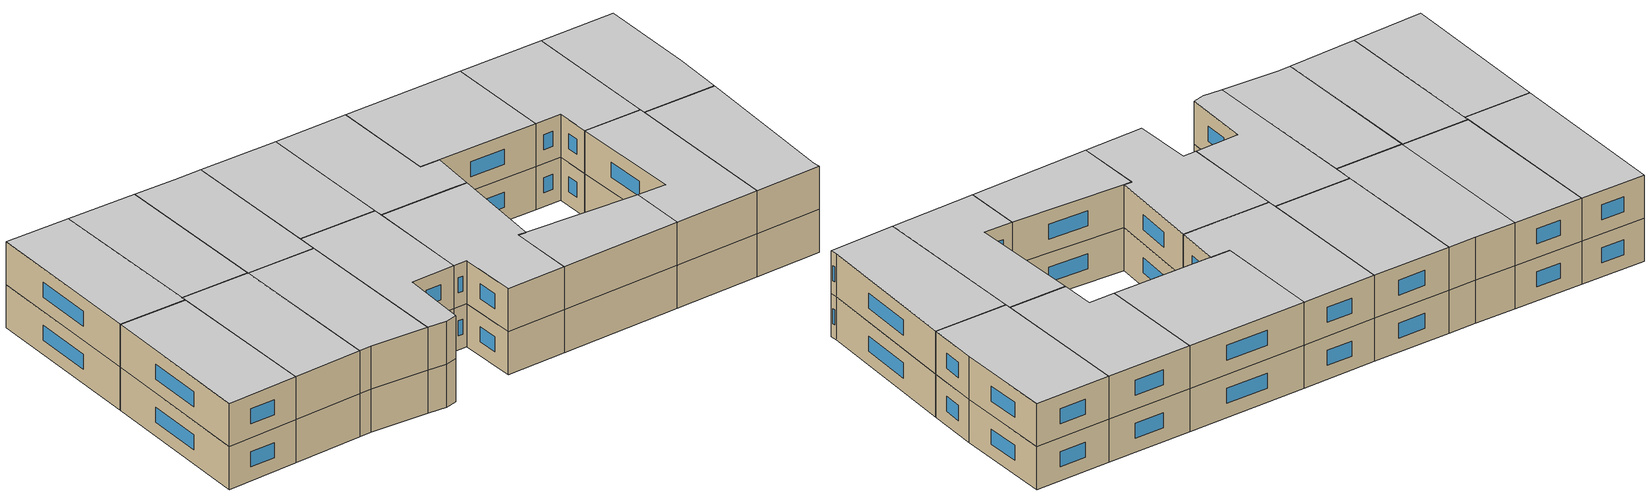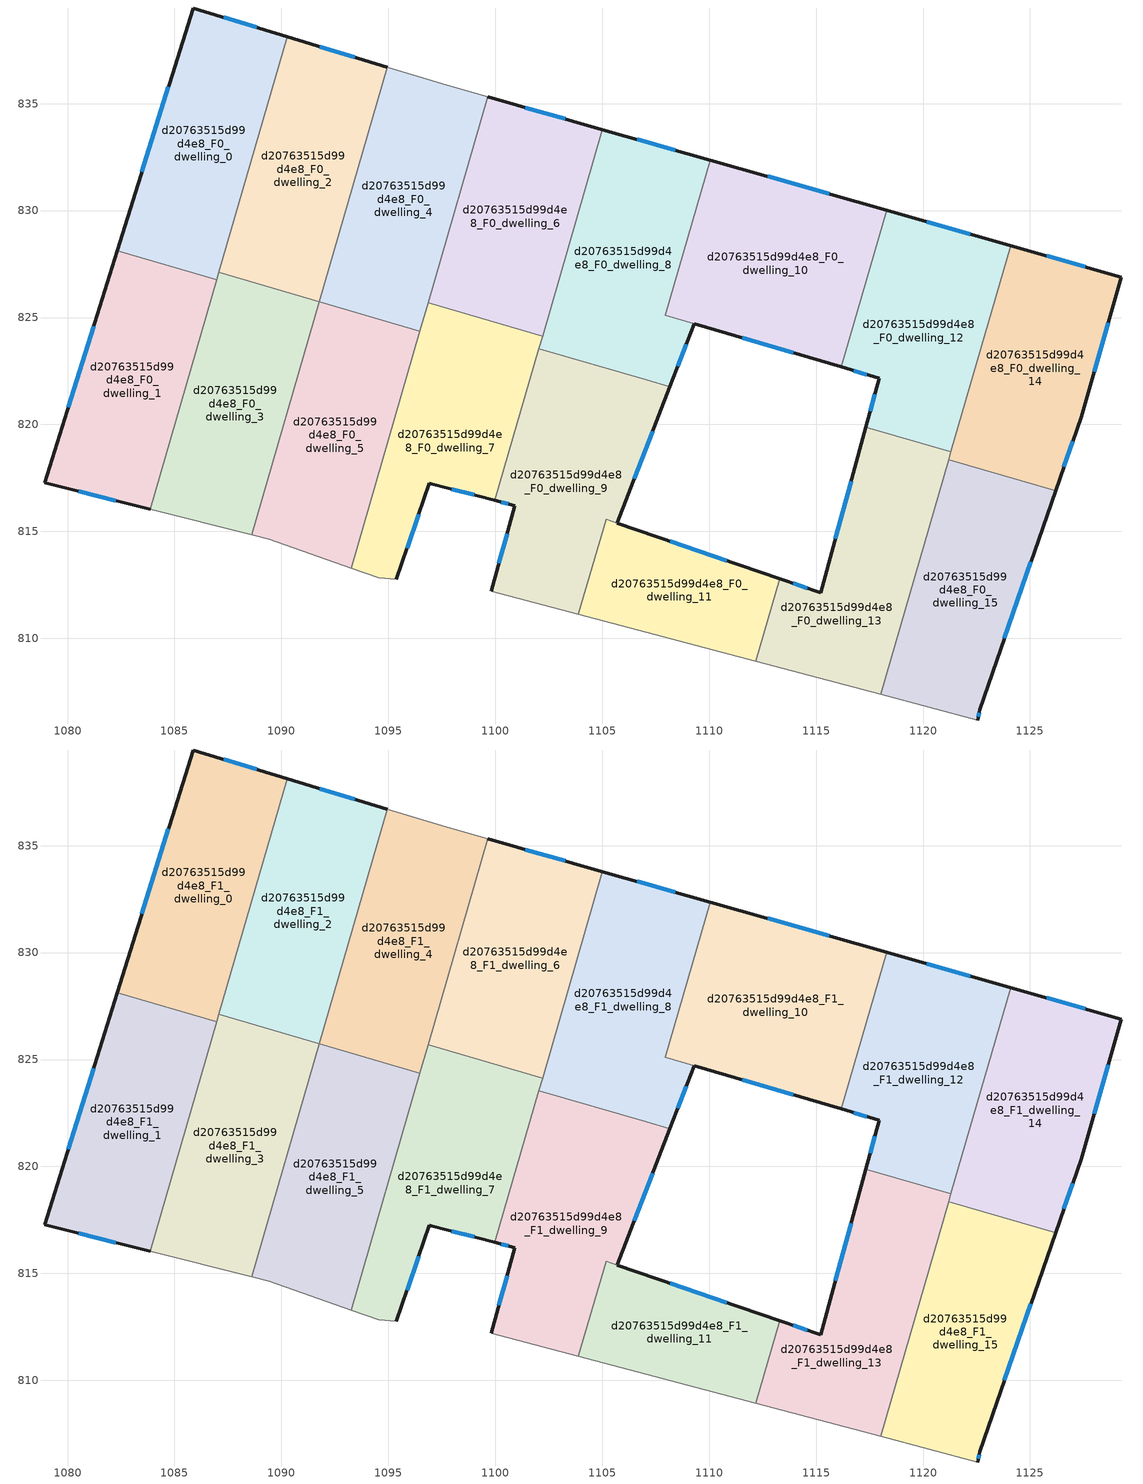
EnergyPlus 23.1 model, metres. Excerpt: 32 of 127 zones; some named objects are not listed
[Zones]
d20763515d99d4e8_F0_dwelling_0
 floor ground (EU_floor_Construction): 1090.27,838.13 1086.98,826.78 1082.32,828.12 1085.87,839.47 z0
 wall outside (EU_wall_Construction): 1090.27,838.13 1085.87,839.47 1082.32,828.12 z0:3
 wall to d20763515d99d4e8_F0_dwelling_1 (EU_wall_Construction): 1082.32,828.12 1086.98,826.78 z0:3
 wall to d20763515d99d4e8_F0_dwelling_2 (EU_wall_Construction): 1087.07,827.11 1090.27,838.13 z0:3
 wall to d20763515d99d4e8_F0_dwelling_3 (EU_wall_Construction): 1086.98,826.78 1087.07,827.11 z0:3
 window (EU_Window_Construction): 1084.72,835.78 1083.48,831.81 / 1088.84,838.57 1087.3,839.04 z0.98:2.02
d20763515d99d4e8_F0_dwelling_1
 floor ground (EU_floor_Construction): 1086.98,826.78 1083.86,816.03 1078.93,817.27 1082.32,828.12 z0
 wall outside (EU_wall_Construction): 1082.32,828.12 1078.93,817.27 1083.86,816.03 z0:3
 wall to d20763515d99d4e8_F0_dwelling_3 (EU_wall_Construction): 1083.86,816.03 1086.98,826.78 z0:3
 window (EU_Window_Construction): 1081.22,824.59 1080.04,820.8 / 1080.54,816.87 1082.26,816.43 z0.98:2.02
d20763515d99d4e8_F0_dwelling_10
 floor ground (EU_floor_Construction): 1118.3,830.01 1116.17,822.69 1107.95,825.11 1110.05,832.36 z0
 wall outside (EU_wall_Construction): 1118.3,830.01 1110.05,832.36 / 1109.31,824.71 1116.17,822.69 z0:3
 wall to d20763515d99d4e8_F0_dwelling_12 (EU_wall_Construction): 1116.17,822.69 1118.3,830.01 z0:3
 wall to d20763515d99d4e8_F0_dwelling_8 (EU_wall_Construction): 1107.95,825.11 1109.3,824.71 / 1110.05,832.36 1107.95,825.12 z0:3
 window (EU_Window_Construction): 1115.61,830.77 1112.73,831.6 / 1111.54,824.05 1113.94,823.34 z0.98:2.02
d20763515d99d4e8_F0_dwelling_11
 floor ground (EU_floor_Construction): 1113.3,812.79 1112.18,808.92 1103.89,811.12 1105.18,815.57 1105.7,815.39 z0
 wall outside (EU_wall_Construction): 1113.3,812.79 1105.7,815.39 z0:3
 wall to d20763515d99d4e8_F0_dwelling_13 (EU_wall_Construction): 1112.18,808.92 1113.3,812.79 z0:3
 wall adiabatic (EU_wall_Construction): 1103.89,811.12 1112.18,808.92 z0:3
 wall to d20763515d99d4e8_F0_dwelling_9 (EU_wall_Construction): 1105.7,815.39 1105.18,815.57 1103.89,811.12 z0:3
 window (EU_Window_Construction): 1110.83,813.63 1108.18,814.54 z0.98:2.02
d20763515d99d4e8_F0_dwelling_12
 floor ground (EU_floor_Construction): 1124.09,828.36 1121.3,818.72 1117.33,819.87 1117.95,822.16 1116.17,822.69 1118.3,830.01 z0
 wall outside (EU_wall_Construction): 1124.09,828.36 1118.3,830.01 / 1116.17,822.69 1117.95,822.16 1117.33,819.87 z0:3
 wall to d20763515d99d4e8_F0_dwelling_13 (EU_wall_Construction): 1117.33,819.87 1121.3,818.72 z0:3
 wall to d20763515d99d4e8_F0_dwelling_14 (EU_wall_Construction): 1121.3,818.72 1124.09,828.36 z0:3
 window (EU_Window_Construction): 1122.21,828.9 1120.18,829.48 / 1117.75,821.42 1117.53,820.62 / 1116.75,822.52 1117.37,822.33 z0.98:2.02
d20763515d99d4e8_F0_dwelling_13
 floor ground (EU_floor_Construction): 1121.3,818.72 1118.01,807.38 1112.18,808.92 1113.3,812.79 1115.22,812.13 1117.33,819.87 z0
 wall outside (EU_wall_Construction): 1117.33,819.87 1115.22,812.13 1113.3,812.79 z0:3
 wall adiabatic (EU_wall_Construction): 1112.18,808.92 1118.01,807.38 z0:3
 wall to d20763515d99d4e8_F0_dwelling_15 (EU_wall_Construction): 1118.01,807.38 1121.19,818.36 z0:3
 wall to d20763515d99d4e8_F0_dwelling_14 (EU_wall_Construction): 1121.19,818.36 1121.3,818.72 z0:3
 window (EU_Window_Construction): 1116.64,817.36 1115.91,814.65 / 1114.6,812.34 1113.93,812.57 z0.98:2.02
d20763515d99d4e8_F0_dwelling_14
 floor ground (EU_floor_Construction): 1129.27,826.89 1127.39,820.33 1126.2,816.9 1121.19,818.36 1124.09,828.36 z0
 wall outside (EU_wall_Construction): 1126.2,816.9 1127.39,820.33 1129.27,826.89 1124.09,828.36 z0:3
 wall to d20763515d99d4e8_F0_dwelling_15 (EU_wall_Construction): 1121.19,818.36 1126.2,816.9 z0:3
 window (EU_Window_Construction): 1128,822.46 1128.66,824.76 / 1126.59,818.02 1127,819.22 / 1127.59,827.37 1125.78,827.88 z0.98:2.02
d20763515d99d4e8_F0_dwelling_15
 floor ground (EU_floor_Construction): 1126.2,816.9 1122.65,806.67 1122.55,806.18 1118.01,807.38 1121.19,818.36 z0
 wall outside (EU_wall_Construction): 1122.55,806.18 1122.65,806.67 1126.2,816.9 z0:3
 wall adiabatic (EU_wall_Construction): 1118.01,807.38 1122.55,806.18 z0:3
 window (EU_Window_Construction): 1123.81,810 1125.05,813.58 / 1122.58,806.34 1122.62,806.51 z0.98:2.02
d20763515d99d4e8_F0_dwelling_2
 floor ground (EU_floor_Construction): 1094.95,836.71 1091.77,825.74 1087.07,827.11 1090.27,838.13 z0
 wall outside (EU_wall_Construction): 1094.95,836.71 1090.27,838.13 z0:3
 wall to d20763515d99d4e8_F0_dwelling_3 (EU_wall_Construction): 1087.07,827.11 1091.77,825.74 z0:3
 wall to d20763515d99d4e8_F0_dwelling_4 (EU_wall_Construction): 1091.77,825.74 1094.95,836.71 z0:3
 window (EU_Window_Construction): 1093.43,837.17 1091.79,837.67 z0.98:2.02
d20763515d99d4e8_F0_dwelling_3
 floor ground (EU_floor_Construction): 1091.77,825.74 1088.6,814.83 1083.86,816.03 1087.07,827.11 z0
 wall adiabatic (EU_wall_Construction): 1083.86,816.03 1088.6,814.83 z0:3
 wall to d20763515d99d4e8_F0_dwelling_5 (EU_wall_Construction): 1088.6,814.83 1091.76,825.73 z0:3
 wall to d20763515d99d4e8_F0_dwelling_4 (EU_wall_Construction): 1091.76,825.73 1091.77,825.74 z0:3
d20763515d99d4e8_F0_dwelling_4
 floor ground (EU_floor_Construction): 1099.65,835.31 1096.48,824.36 1091.76,825.73 1094.95,836.71 1097.76,835.85 z0
 wall to d20763515d99d4e8_F0_dwelling_5 (EU_wall_Construction): 1091.76,825.73 1096.48,824.36 z0:3
 wall adiabatic (EU_wall_Construction): 1099.65,835.31 1097.76,835.85 1094.95,836.71 z0:3
 wall to d20763515d99d4e8_F0_dwelling_6 (EU_wall_Construction): 1096.86,825.68 1099.65,835.31 z0:3
 wall to d20763515d99d4e8_F0_dwelling_7 (EU_wall_Construction): 1096.48,824.36 1096.86,825.68 z0:3
d20763515d99d4e8_F0_dwelling_5
 floor ground (EU_floor_Construction): 1096.48,824.36 1093.27,813.29 1089.43,814.62 1088.6,814.83 1091.76,825.73 z0
 wall adiabatic (EU_wall_Construction): 1088.6,814.83 1089.43,814.62 1093.27,813.29 z0:3
 wall to d20763515d99d4e8_F0_dwelling_7 (EU_wall_Construction): 1093.27,813.29 1096.48,824.36 z0:3
d20763515d99d4e8_F0_dwelling_6
 floor ground (EU_floor_Construction): 1105.01,833.79 1102.21,824.13 1096.86,825.68 1099.65,835.31 z0
 wall outside (EU_wall_Construction): 1105.01,833.79 1099.65,835.31 z0:3
 wall to d20763515d99d4e8_F0_dwelling_7 (EU_wall_Construction): 1096.86,825.68 1102.21,824.13 z0:3
 wall to d20763515d99d4e8_F0_dwelling_8 (EU_wall_Construction): 1102.21,824.13 1105.01,833.79 z0:3
 window (EU_Window_Construction): 1103.27,834.29 1101.39,834.82 z0.98:2.02
d20763515d99d4e8_F0_dwelling_7
 floor ground (EU_floor_Construction): 1102.21,824.13 1099.98,816.45 1096.99,817.23 1096.92,817.25 1095.37,812.76 1094.56,812.83 1093.27,813.29 1096.86,825.68 z0
 wall outside (EU_wall_Construction): 1095.37,812.76 1096.92,817.25 1096.99,817.23 1099.98,816.45 z0:3
 wall adiabatic (EU_wall_Construction): 1093.27,813.29 1094.56,812.83 1095.37,812.76 z0:3
 wall to d20763515d99d4e8_F0_dwelling_9 (EU_wall_Construction): 1099.98,816.45 1102.04,823.54 z0:3
 wall to d20763515d99d4e8_F0_dwelling_8 (EU_wall_Construction): 1102.04,823.54 1102.21,824.13 z0:3
 window (EU_Window_Construction): 1097.96,816.98 1099.01,816.7 / 1095.88,814.22 1096.42,815.79 z0.98:2.02
d20763515d99d4e8_F0_dwelling_8
 floor ground (EU_floor_Construction): 1110.05,832.36 1107.95,825.11 1109.3,824.71 1108.16,821.76 1102.04,823.54 1105.01,833.79 z0
 wall outside (EU_wall_Construction): 1110.05,832.36 1105.01,833.79 / 1108.16,821.76 1109.3,824.71 z0:3
 wall to d20763515d99d4e8_F0_dwelling_9 (EU_wall_Construction): 1102.04,823.54 1107.06,822.08 / 1107.07,822.08 1108.16,821.76 z0:3
 window (EU_Window_Construction): 1108.41,832.82 1106.65,833.32 / 1108.53,822.72 1108.93,823.75 z0.98:2.02
d20763515d99d4e8_F0_dwelling_9
 floor ground (EU_floor_Construction): 1108.16,821.76 1105.7,815.39 1105.18,815.57 1103.89,811.12 1099.8,812.2 1100.92,816.2 1099.98,816.45 1102.04,823.54 z0
 wall outside (EU_wall_Construction): 1105.7,815.39 1108.16,821.76 / 1099.98,816.45 1100.92,816.2 1099.8,812.2 z0:3
 wall adiabatic (EU_wall_Construction): 1099.8,812.2 1103.89,811.12 z0:3
 window (EU_Window_Construction): 1106.5,817.46 1107.36,819.69 / 1100.56,814.9 1100.17,813.5 / 1100.29,816.37 1100.62,816.28 z0.98:2.02
d20763515d99d4e8_F1_dwelling_0
 floor to d20763515d99d4e8_F0_dwelling_0 (EU_floor_Construction): 1090.27,838.13 1086.98,826.78 1082.32,828.12 1085.87,839.47 z3
 wall outside (EU_wall_Construction): 1090.27,838.13 1085.87,839.47 1082.32,828.12 z3:6
 wall to d20763515d99d4e8_F1_dwelling_1 (EU_wall_Construction): 1082.32,828.12 1086.98,826.78 z3:6
 wall to d20763515d99d4e8_F1_dwelling_2 (EU_wall_Construction): 1087.07,827.11 1090.27,838.13 z3:6
 wall to d20763515d99d4e8_F1_dwelling_3 (EU_wall_Construction): 1086.98,826.78 1087.07,827.11 z3:6
 window (EU_Window_Construction): 1084.72,835.78 1083.48,831.81 / 1088.84,838.57 1087.3,839.04 z3.98:5.02
 ceiling to d20763515d99d4e8_F2_dwelling_0 (EU_floor_Construction): 1086.98,826.78 1090.27,838.13 1085.87,839.47 1082.32,828.12 z6
d20763515d99d4e8_F1_dwelling_1
 floor to d20763515d99d4e8_F0_dwelling_1 (EU_floor_Construction): 1086.98,826.78 1083.86,816.03 1078.93,817.27 1082.32,828.12 z3
 wall outside (EU_wall_Construction): 1082.32,828.12 1078.93,817.27 1083.86,816.03 z3:6
 wall to d20763515d99d4e8_F1_dwelling_3 (EU_wall_Construction): 1083.86,816.03 1086.98,826.78 z3:6
 window (EU_Window_Construction): 1081.22,824.59 1080.04,820.8 / 1080.54,816.87 1082.26,816.43 z3.98:5.02
 ceiling to d20763515d99d4e8_F2_dwelling_1 (EU_floor_Construction): 1083.86,816.03 1086.98,826.78 1082.32,828.12 1078.93,817.27 z6
d20763515d99d4e8_F1_dwelling_10
 floor to d20763515d99d4e8_F0_dwelling_10 (EU_floor_Construction): 1118.3,830.01 1116.17,822.69 1107.95,825.12 1110.05,832.36 z3
 wall outside (EU_wall_Construction): 1118.3,830.01 1110.05,832.36 / 1109.31,824.71 1116.17,822.69 z3:6
 wall to d20763515d99d4e8_F1_dwelling_12 (EU_wall_Construction): 1116.17,822.69 1118.3,830.01 z3:6
 wall to d20763515d99d4e8_F1_dwelling_8 (EU_wall_Construction): 1107.95,825.11 1109.3,824.71 / 1110.05,832.36 1107.95,825.12 z3:6
 window (EU_Window_Construction): 1115.61,830.77 1112.73,831.6 / 1111.54,824.05 1113.94,823.34 z3.98:5.02
 ceiling to d20763515d99d4e8_F2_dwelling_10 (EU_floor_Construction): 1116.17,822.69 1118.3,830.01 1110.05,832.36 1107.95,825.12 z6
d20763515d99d4e8_F1_dwelling_11
 floor to d20763515d99d4e8_F0_dwelling_11 (EU_floor_Construction): 1113.3,812.79 1112.18,808.92 1103.89,811.12 1105.18,815.57 1105.7,815.39 z3
 wall outside (EU_wall_Construction): 1113.3,812.79 1105.7,815.39 z3:6
 wall to d20763515d99d4e8_F1_dwelling_13 (EU_wall_Construction): 1112.18,808.92 1113.3,812.79 z3:6
 wall adiabatic (EU_wall_Construction): 1103.89,811.12 1112.18,808.92 z3:6
 wall to d20763515d99d4e8_F1_dwelling_9 (EU_wall_Construction): 1105.7,815.39 1105.18,815.57 1103.89,811.12 z3:6
 window (EU_Window_Construction): 1110.83,813.63 1108.18,814.54 z3.98:5.02
 ceiling to d20763515d99d4e8_F2_dwelling_11 (EU_floor_Construction): 1112.18,808.92 1113.3,812.79 1105.7,815.39 1105.18,815.57 1103.89,811.12 z6
d20763515d99d4e8_F1_dwelling_12
 floor to d20763515d99d4e8_F0_dwelling_12 (EU_floor_Construction): 1124.09,828.36 1121.3,818.72 1117.33,819.87 1117.95,822.16 1116.17,822.69 1118.3,830.01 z3
 wall outside (EU_wall_Construction): 1124.09,828.36 1118.3,830.01 / 1116.17,822.69 1117.95,822.16 1117.33,819.87 z3:6
 wall to d20763515d99d4e8_F1_dwelling_13 (EU_wall_Construction): 1117.33,819.87 1121.3,818.72 z3:6
 wall to d20763515d99d4e8_F1_dwelling_14 (EU_wall_Construction): 1121.3,818.72 1124.09,828.36 z3:6
 window (EU_Window_Construction): 1122.21,828.9 1120.18,829.48 / 1117.75,821.42 1117.53,820.62 / 1116.75,822.52 1117.37,822.33 z3.98:5.02
 ceiling to d20763515d99d4e8_F2_dwelling_12 (EU_floor_Construction): 1121.3,818.72 1124.09,828.36 1118.3,830.01 1116.17,822.69 1117.95,822.16 1117.33,819.87 z6
d20763515d99d4e8_F1_dwelling_13
 floor to d20763515d99d4e8_F0_dwelling_13 (EU_floor_Construction): 1121.3,818.72 1118.01,807.38 1112.18,808.92 1113.3,812.79 1115.22,812.13 1117.33,819.87 z3
 wall outside (EU_wall_Construction): 1117.33,819.87 1115.22,812.13 1113.3,812.79 z3:6
 wall adiabatic (EU_wall_Construction): 1112.18,808.92 1118.01,807.38 z3:6
 wall to d20763515d99d4e8_F1_dwelling_15 (EU_wall_Construction): 1118.01,807.38 1121.19,818.36 z3:6
 wall to d20763515d99d4e8_F1_dwelling_14 (EU_wall_Construction): 1121.19,818.36 1121.3,818.72 z3:6
 window (EU_Window_Construction): 1116.64,817.36 1115.91,814.65 / 1114.6,812.34 1113.93,812.57 z3.98:5.02
 ceiling to d20763515d99d4e8_F2_dwelling_13 (EU_floor_Construction): 1118.01,807.38 1121.3,818.72 1117.33,819.87 1115.22,812.13 1113.3,812.79 1112.18,808.92 z6
d20763515d99d4e8_F1_dwelling_14
 floor to d20763515d99d4e8_F0_dwelling_14 (EU_floor_Construction): 1129.27,826.89 1127.39,820.33 1126.2,816.9 1121.19,818.36 1124.09,828.36 z3
 wall outside (EU_wall_Construction): 1126.2,816.9 1127.39,820.33 1129.27,826.89 1124.09,828.36 z3:6
 wall to d20763515d99d4e8_F1_dwelling_15 (EU_wall_Construction): 1121.19,818.36 1126.2,816.9 z3:6
 window (EU_Window_Construction): 1128,822.46 1128.66,824.76 / 1126.59,818.02 1127,819.22 / 1127.59,827.37 1125.78,827.88 z3.98:5.02
 ceiling to d20763515d99d4e8_F2_dwelling_14 (EU_floor_Construction): 1126.2,816.9 1127.39,820.33 1129.27,826.89 1124.09,828.36 1121.19,818.36 z6
d20763515d99d4e8_F1_dwelling_15
 floor to d20763515d99d4e8_F0_dwelling_15 (EU_floor_Construction): 1126.2,816.9 1122.65,806.67 1122.55,806.18 1118.01,807.38 1121.19,818.36 z3
 wall outside (EU_wall_Construction): 1122.55,806.18 1122.65,806.67 1126.2,816.9 z3:6
 wall adiabatic (EU_wall_Construction): 1118.01,807.38 1122.55,806.18 z3:6
 window (EU_Window_Construction): 1123.81,810 1125.05,813.58 / 1122.58,806.34 1122.62,806.51 z3.98:5.02
 ceiling to d20763515d99d4e8_F2_dwelling_15 (EU_floor_Construction): 1122.65,806.67 1126.2,816.9 1121.19,818.36 1118.01,807.38 1122.55,806.18 z6
d20763515d99d4e8_F1_dwelling_2
 floor to d20763515d99d4e8_F0_dwelling_2 (EU_floor_Construction): 1094.95,836.71 1091.77,825.74 1087.07,827.11 1090.27,838.13 z3
 wall outside (EU_wall_Construction): 1094.95,836.71 1090.27,838.13 z3:6
 wall to d20763515d99d4e8_F1_dwelling_3 (EU_wall_Construction): 1087.07,827.11 1091.77,825.74 z3:6
 wall to d20763515d99d4e8_F1_dwelling_4 (EU_wall_Construction): 1091.77,825.74 1094.95,836.71 z3:6
 window (EU_Window_Construction): 1093.43,837.17 1091.79,837.67 z3.98:5.02
 ceiling to d20763515d99d4e8_F2_dwelling_2 (EU_floor_Construction): 1091.77,825.74 1094.95,836.71 1090.27,838.13 1087.07,827.11 z6
d20763515d99d4e8_F1_dwelling_3
 floor to d20763515d99d4e8_F0_dwelling_3 (EU_floor_Construction): 1091.77,825.74 1088.6,814.83 1083.86,816.03 1087.07,827.11 z3
 wall adiabatic (EU_wall_Construction): 1083.86,816.03 1088.6,814.83 z3:6
 wall to d20763515d99d4e8_F1_dwelling_5 (EU_wall_Construction): 1088.6,814.83 1091.76,825.73 z3:6
 wall to d20763515d99d4e8_F1_dwelling_4 (EU_wall_Construction): 1091.76,825.73 1091.77,825.74 z3:6
 ceiling to d20763515d99d4e8_F2_dwelling_3 (EU_floor_Construction): 1088.6,814.83 1091.77,825.74 1087.07,827.11 1083.86,816.03 z6
d20763515d99d4e8_F1_dwelling_4
 floor to d20763515d99d4e8_F0_dwelling_4 (EU_floor_Construction): 1099.65,835.31 1096.48,824.36 1091.76,825.73 1094.95,836.71 1097.76,835.85 z3
 wall to d20763515d99d4e8_F1_dwelling_5 (EU_wall_Construction): 1091.76,825.73 1096.48,824.36 z3:6
 wall adiabatic (EU_wall_Construction): 1099.65,835.31 1097.76,835.85 1094.95,836.71 z3:6
 wall to d20763515d99d4e8_F1_dwelling_6 (EU_wall_Construction): 1096.86,825.68 1099.65,835.31 z3:6
 wall to d20763515d99d4e8_F1_dwelling_7 (EU_wall_Construction): 1096.48,824.36 1096.86,825.68 z3:6
 ceiling to d20763515d99d4e8_F2_dwelling_4 (EU_floor_Construction): 1096.48,824.36 1099.65,835.31 1097.76,835.85 1094.95,836.71 1091.76,825.73 z6
d20763515d99d4e8_F1_dwelling_5
 floor to d20763515d99d4e8_F0_dwelling_5 (EU_floor_Construction): 1096.48,824.36 1093.27,813.29 1089.43,814.62 1088.6,814.83 1091.76,825.73 z3
 wall adiabatic (EU_wall_Construction): 1088.6,814.83 1089.43,814.62 1093.27,813.29 z3:6
 wall to d20763515d99d4e8_F1_dwelling_7 (EU_wall_Construction): 1093.27,813.29 1096.48,824.36 z3:6
 ceiling to d20763515d99d4e8_F2_dwelling_5 (EU_floor_Construction): 1093.27,813.29 1096.48,824.36 1091.76,825.73 1088.6,814.83 1089.43,814.62 z6
d20763515d99d4e8_F1_dwelling_6
 floor to d20763515d99d4e8_F0_dwelling_6 (EU_floor_Construction): 1105.01,833.79 1102.21,824.13 1096.86,825.68 1099.65,835.31 z3
 wall outside (EU_wall_Construction): 1105.01,833.79 1099.65,835.31 z3:6
 wall to d20763515d99d4e8_F1_dwelling_7 (EU_wall_Construction): 1096.86,825.68 1102.21,824.13 z3:6
 wall to d20763515d99d4e8_F1_dwelling_8 (EU_wall_Construction): 1102.21,824.13 1105.01,833.79 z3:6
 window (EU_Window_Construction): 1103.27,834.29 1101.39,834.82 z3.98:5.02
 ceiling to d20763515d99d4e8_F2_dwelling_6 (EU_floor_Construction): 1102.21,824.13 1105.01,833.79 1099.65,835.31 1096.86,825.68 z6
d20763515d99d4e8_F1_dwelling_7
 floor to d20763515d99d4e8_F0_dwelling_7 (EU_floor_Construction): 1102.21,824.13 1099.98,816.45 1096.99,817.23 1096.92,817.25 1095.37,812.76 1094.56,812.83 1093.27,813.29 1096.86,825.68 z3
 wall outside (EU_wall_Construction): 1095.37,812.76 1096.92,817.25 1096.99,817.23 1099.98,816.45 z3:6
 wall adiabatic (EU_wall_Construction): 1093.27,813.29 1094.56,812.83 1095.37,812.76 z3:6
 wall to d20763515d99d4e8_F1_dwelling_9 (EU_wall_Construction): 1099.98,816.45 1102.04,823.54 z3:6
 wall to d20763515d99d4e8_F1_dwelling_8 (EU_wall_Construction): 1102.04,823.54 1102.21,824.13 z3:6
 window (EU_Window_Construction): 1097.96,816.98 1099.01,816.7 / 1095.88,814.22 1096.42,815.79 z3.98:5.02
 ceiling to d20763515d99d4e8_F2_dwelling_7 (EU_floor_Construction): 1099.98,816.45 1102.21,824.13 1096.86,825.68 1093.27,813.29 1094.56,812.83 1095.37,812.76 1096.92,817.25 1096.99,817.23 z6
d20763515d99d4e8_F1_dwelling_8
 floor to d20763515d99d4e8_F0_dwelling_8 (EU_floor_Construction): 1110.05,832.36 1107.95,825.11 1109.3,824.71 1108.16,821.76 1102.04,823.54 1105.01,833.79 z3
 wall outside (EU_wall_Construction): 1110.05,832.36 1105.01,833.79 / 1108.16,821.76 1109.3,824.71 z3:6
 wall to d20763515d99d4e8_F1_dwelling_9 (EU_wall_Construction): 1102.04,823.54 1107.06,822.08 / 1107.07,822.08 1108.16,821.76 z3:6
 window (EU_Window_Construction): 1108.41,832.82 1106.65,833.32 / 1108.53,822.72 1108.93,823.75 z3.98:5.02
 ceiling to d20763515d99d4e8_F2_dwelling_8 (EU_floor_Construction): 1108.16,821.76 1109.3,824.71 1107.95,825.11 1110.05,832.36 1105.01,833.79 1102.04,823.54 z6
d20763515d99d4e8_F1_dwelling_9
 floor to d20763515d99d4e8_F0_dwelling_9 (EU_floor_Construction): 1108.16,821.76 1105.7,815.39 1105.18,815.57 1103.89,811.12 1099.8,812.2 1100.92,816.2 1099.98,816.45 1102.04,823.54 z3
 wall outside (EU_wall_Construction): 1105.7,815.39 1108.16,821.76 / 1099.98,816.45 1100.92,816.2 1099.8,812.2 z3:6
 wall adiabatic (EU_wall_Construction): 1099.8,812.2 1103.89,811.12 z3:6
 window (EU_Window_Construction): 1106.5,817.46 1107.36,819.69 / 1100.56,814.9 1100.17,813.5 / 1100.29,816.37 1100.62,816.28 z3.98:5.02
 ceiling to d20763515d99d4e8_F2_dwelling_9 (EU_floor_Construction): 1103.89,811.12 1105.18,815.57 1105.7,815.39 1108.16,821.76 1102.04,823.54 1099.98,816.45 1100.92,816.2 1099.8,812.2 z6
[Building]
EU S2 Campaign: North Axis=0; Terrain=City; Solar Distribution=FullExterior
[Site:Location]
Bologna: Latitude=44.5; Longitude=11.25; Time Zone=1; Elevation=37
[SizingPeriod:WeatherFileDays]
AnnualSizingPeriod: Begin Month=1; Begin Day of Month=1; End Month=12; End Day of Month=31; Day of Week for Start Day=Monday; Use Weather File Daylight Saving Period=No; Use Weather File Rain and Snow Indicators=No
[MATERIAL]
EU_InternalMass_Material: Roughness=MediumRough; Thickness=0.1; Conductivity=1; Density=1800; Specific Heat=900; Thermal Absorptance=0.9; Solar Absorptance=0.7; Visible Absorptance=0.7
[MATERIAL:NOMASS] Roughness=MediumRough; Thermal Absorptance=0.9; Solar Absorptance=0.7; Visible Absorptance=0.7
Name | Thermal Resistance
EU_wall_NoMass | 0.905828
EU_floor_NoMass | 0.67114
[WINDOWMATERIAL:SIMPLEGLAZINGSYSTEM]
EU_Window_SimpleGlazing: UFactor=4.52486; Solar Heat Gain Coefficient=0.85; Visible Transmittance=0.85
[CONSTRUCTION]
EU_wall_Construction: EU_wall_NoMass
EU_floor_Construction: EU_floor_NoMass
EU_Window_Construction: EU_Window_SimpleGlazing
EU_InternalMass_Construction: EU_InternalMass_Material
[ZONE] Type=1; Multiplier=1; Ceiling Height=autocalculate; Floor Area=autocalculate; Part of Total Floor Area=Yes
Name | Volume
d20763515d99d4e8_F0_dwelling_0; d20763515d99d4e8_F1_dwelling_0 | 167.874
d20763515d99d4e8_F0_dwelling_1; d20763515d99d4e8_F1_dwelling_1 | 167.878
d20763515d99d4e8_F0_dwelling_10 | 195.15
d20763515d99d4e8_F1_dwelling_10 | 195.09
d20763515d99d4e8_F0_dwelling_11; d20763515d99d4e8_F1_dwelling_11 | 111.304
d20763515d99d4e8_F0_dwelling_12; d20763515d99d4e8_F1_dwelling_12 | 167.898
d20763515d99d4e8_F0_dwelling_13; d20763515d99d4e8_F1_dwelling_13 | 167.928
d20763515d99d4e8_F0_dwelling_14; d20763515d99d4e8_F1_dwelling_14 | 167.902
d20763515d99d4e8_F0_dwelling_15; d20763515d99d4e8_F1_dwelling_15 | 167.906
d20763515d99d4e8_F0_dwelling_2; d20763515d99d4e8_F1_dwelling_2 | 167.908
d20763515d99d4e8_F0_dwelling_3; d20763515d99d4e8_F1_dwelling_3 | 167.884
d20763515d99d4e8_F0_dwelling_4; d20763515d99d4e8_F1_dwelling_4 | 167.917
d20763515d99d4e8_F0_dwelling_5; d20763515d99d4e8_F1_dwelling_5 | 167.911
d20763515d99d4e8_F0_dwelling_6; d20763515d99d4e8_F1_dwelling_6; d20763515d99d4e8_F0_dwelling_7; d20763515d99d4e8_F1_dwelling_7 | 167.9
d20763515d99d4e8_F0_dwelling_8; d20763515d99d4e8_F1_dwelling_8 | 179.995
d20763515d99d4e8_F0_dwelling_9; d20763515d99d4e8_F1_dwelling_9 | 185.107
[INTERNALMASS] Construction=EU_InternalMass_Construction
Name | Zone or ZoneList | Surface Area
d20763515d99d4e8_F0_dwelling_0_EU_InternalMass | d20763515d99d4e8_F0_dwelling_0 | 55.959
d20763515d99d4e8_F0_dwelling_1_EU_InternalMass | d20763515d99d4e8_F0_dwelling_1 | 55.9586
d20763515d99d4e8_F0_dwelling_2_EU_InternalMass | d20763515d99d4e8_F0_dwelling_2 | 55.9694
d20763515d99d4e8_F0_dwelling_3_EU_InternalMass | d20763515d99d4e8_F0_dwelling_3 | 55.9619
d20763515d99d4e8_F0_dwelling_4_EU_InternalMass | d20763515d99d4e8_F0_dwelling_4 | 55.9723
d20763515d99d4e8_F0_dwelling_5_EU_InternalMass | d20763515d99d4e8_F0_dwelling_5 | 55.9712
d20763515d99d4e8_F0_dwelling_6_EU_InternalMass | d20763515d99d4e8_F0_dwelling_6 | 55.9659
d20763515d99d4e8_F0_dwelling_7_EU_InternalMass | d20763515d99d4e8_F0_dwelling_7 | 55.9661
d20763515d99d4e8_F0_dwelling_8_EU_InternalMass | d20763515d99d4e8_F0_dwelling_8 | 59.9977
d20763515d99d4e8_F0_dwelling_9_EU_InternalMass | d20763515d99d4e8_F0_dwelling_9 | 61.7036
d20763515d99d4e8_F0_dwelling_10_EU_InternalMass | d20763515d99d4e8_F0_dwelling_10 | 65.0573
d20763515d99d4e8_F0_dwelling_11_EU_InternalMass | d20763515d99d4e8_F0_dwelling_11 | 37.1081
d20763515d99d4e8_F0_dwelling_12_EU_InternalMass | d20763515d99d4e8_F0_dwelling_12 | 55.9654
d20763515d99d4e8_F0_dwelling_13_EU_InternalMass | d20763515d99d4e8_F0_dwelling_13 | 55.9766
d20763515d99d4e8_F0_dwelling_14_EU_InternalMass | d20763515d99d4e8_F0_dwelling_14 | 55.9682
d20763515d99d4e8_F0_dwelling_15_EU_InternalMass | d20763515d99d4e8_F0_dwelling_15 | 55.968
d20763515d99d4e8_F1_dwelling_0_EU_InternalMass | d20763515d99d4e8_F1_dwelling_0 | 55.959
d20763515d99d4e8_F1_dwelling_1_EU_InternalMass | d20763515d99d4e8_F1_dwelling_1 | 55.9586
d20763515d99d4e8_F1_dwelling_2_EU_InternalMass | d20763515d99d4e8_F1_dwelling_2 | 55.9694
d20763515d99d4e8_F1_dwelling_3_EU_InternalMass | d20763515d99d4e8_F1_dwelling_3 | 55.9619
d20763515d99d4e8_F1_dwelling_4_EU_InternalMass | d20763515d99d4e8_F1_dwelling_4 | 55.9723
d20763515d99d4e8_F1_dwelling_5_EU_InternalMass | d20763515d99d4e8_F1_dwelling_5 | 55.9712
d20763515d99d4e8_F1_dwelling_6_EU_InternalMass | d20763515d99d4e8_F1_dwelling_6 | 55.9659
d20763515d99d4e8_F1_dwelling_7_EU_InternalMass | d20763515d99d4e8_F1_dwelling_7 | 55.9661
d20763515d99d4e8_F1_dwelling_8_EU_InternalMass | d20763515d99d4e8_F1_dwelling_8 | 59.9977
d20763515d99d4e8_F1_dwelling_9_EU_InternalMass | d20763515d99d4e8_F1_dwelling_9 | 61.7036
d20763515d99d4e8_F1_dwelling_10_EU_InternalMass | d20763515d99d4e8_F1_dwelling_10 | 65.0573
d20763515d99d4e8_F1_dwelling_11_EU_InternalMass | d20763515d99d4e8_F1_dwelling_11 | 37.1081
d20763515d99d4e8_F1_dwelling_12_EU_InternalMass | d20763515d99d4e8_F1_dwelling_12 | 55.9654
d20763515d99d4e8_F1_dwelling_13_EU_InternalMass | d20763515d99d4e8_F1_dwelling_13 | 55.9766
d20763515d99d4e8_F1_dwelling_14_EU_InternalMass | d20763515d99d4e8_F1_dwelling_14 | 55.9682
d20763515d99d4e8_F1_dwelling_15_EU_InternalMass | d20763515d99d4e8_F1_dwelling_15 | 55.968
[OTHEREQUIPMENT] Fuel Type=Electricity; Design Level Calculation Method=Watts/Area; Power per Zone Floor Area=1; Fraction Latent=0; Fraction Radiant=0; Fraction Lost=0; Carbon Dioxide Generation Rate=0; EndUse Subcategory=EU_Step8_InternalGains
Name | Zone or ZoneList or Space or SpaceList | Schedule
EU_Step8_InternalGain_d20763515d99d4e8_F0_dwelling_0_f000 | d20763515d99d4e8_F0_dwelling_0 | EU_Step8_GainSchedule_d20763515d99d4e8_F0_dwelling_0_f000
EU_Step8_InternalGain_d20763515d99d4e8_F0_dwelling_1_f000 | d20763515d99d4e8_F0_dwelling_1 | EU_Step8_GainSchedule_d20763515d99d4e8_F0_dwelling_1_f000
EU_Step8_InternalGain_d20763515d99d4e8_F0_dwelling_2_f000 | d20763515d99d4e8_F0_dwelling_2 | EU_Step8_GainSchedule_d20763515d99d4e8_F0_dwelling_2_f000
EU_Step8_InternalGain_d20763515d99d4e8_F0_dwelling_3_f000 | d20763515d99d4e8_F0_dwelling_3 | EU_Step8_GainSchedule_d20763515d99d4e8_F0_dwelling_3_f000
EU_Step8_InternalGain_d20763515d99d4e8_F0_dwelling_4_f000 | d20763515d99d4e8_F0_dwelling_4 | EU_Step8_GainSchedule_d20763515d99d4e8_F0_dwelling_4_f000
EU_Step8_InternalGain_d20763515d99d4e8_F0_dwelling_5_f000 | d20763515d99d4e8_F0_dwelling_5 | EU_Step8_GainSchedule_d20763515d99d4e8_F0_dwelling_5_f000
EU_Step8_InternalGain_d20763515d99d4e8_F0_dwelling_6_f000 | d20763515d99d4e8_F0_dwelling_6 | EU_Step8_GainSchedule_d20763515d99d4e8_F0_dwelling_6_f000
EU_Step8_InternalGain_d20763515d99d4e8_F0_dwelling_7_f000 | d20763515d99d4e8_F0_dwelling_7 | EU_Step8_GainSchedule_d20763515d99d4e8_F0_dwelling_7_f000
EU_Step8_InternalGain_d20763515d99d4e8_F0_dwelling_8_f000 | d20763515d99d4e8_F0_dwelling_8 | EU_Step8_GainSchedule_d20763515d99d4e8_F0_dwelling_8_f000
EU_Step8_InternalGain_d20763515d99d4e8_F0_dwelling_9_f000 | d20763515d99d4e8_F0_dwelling_9 | EU_Step8_GainSchedule_d20763515d99d4e8_F0_dwelling_9_f000
EU_Step8_InternalGain_d20763515d99d4e8_F0_dwelling_10_f000 | d20763515d99d4e8_F0_dwelling_10 | EU_Step8_GainSchedule_d20763515d99d4e8_F0_dwelling_10_f000
EU_Step8_InternalGain_d20763515d99d4e8_F0_dwelling_11_f000 | d20763515d99d4e8_F0_dwelling_11 | EU_Step8_GainSchedule_d20763515d99d4e8_F0_dwelling_11_f000
EU_Step8_InternalGain_d20763515d99d4e8_F0_dwelling_12_f000 | d20763515d99d4e8_F0_dwelling_12 | EU_Step8_GainSchedule_d20763515d99d4e8_F0_dwelling_12_f000
EU_Step8_InternalGain_d20763515d99d4e8_F0_dwelling_13_f000 | d20763515d99d4e8_F0_dwelling_13 | EU_Step8_GainSchedule_d20763515d99d4e8_F0_dwelling_13_f000
EU_Step8_InternalGain_d20763515d99d4e8_F0_dwelling_14_f000 | d20763515d99d4e8_F0_dwelling_14 | EU_Step8_GainSchedule_d20763515d99d4e8_F0_dwelling_14_f000
EU_Step8_InternalGain_d20763515d99d4e8_F0_dwelling_15_f000 | d20763515d99d4e8_F0_dwelling_15 | EU_Step8_GainSchedule_d20763515d99d4e8_F0_dwelling_15_f000
EU_Step8_InternalGain_d20763515d99d4e8_F1_dwelling_0_f000 | d20763515d99d4e8_F1_dwelling_0 | EU_Step8_GainSchedule_d20763515d99d4e8_F1_dwelling_0_f000
EU_Step8_InternalGain_d20763515d99d4e8_F1_dwelling_1_f000 | d20763515d99d4e8_F1_dwelling_1 | EU_Step8_GainSchedule_d20763515d99d4e8_F1_dwelling_1_f000
EU_Step8_InternalGain_d20763515d99d4e8_F1_dwelling_2_f000 | d20763515d99d4e8_F1_dwelling_2 | EU_Step8_GainSchedule_d20763515d99d4e8_F1_dwelling_2_f000
EU_Step8_InternalGain_d20763515d99d4e8_F1_dwelling_3_f000 | d20763515d99d4e8_F1_dwelling_3 | EU_Step8_GainSchedule_d20763515d99d4e8_F1_dwelling_3_f000
EU_Step8_InternalGain_d20763515d99d4e8_F1_dwelling_4_f000 | d20763515d99d4e8_F1_dwelling_4 | EU_Step8_GainSchedule_d20763515d99d4e8_F1_dwelling_4_f000
EU_Step8_InternalGain_d20763515d99d4e8_F1_dwelling_5_f000 | d20763515d99d4e8_F1_dwelling_5 | EU_Step8_GainSchedule_d20763515d99d4e8_F1_dwelling_5_f000
EU_Step8_InternalGain_d20763515d99d4e8_F1_dwelling_6_f000 | d20763515d99d4e8_F1_dwelling_6 | EU_Step8_GainSchedule_d20763515d99d4e8_F1_dwelling_6_f000
EU_Step8_InternalGain_d20763515d99d4e8_F1_dwelling_7_f000 | d20763515d99d4e8_F1_dwelling_7 | EU_Step8_GainSchedule_d20763515d99d4e8_F1_dwelling_7_f000
EU_Step8_InternalGain_d20763515d99d4e8_F1_dwelling_8_f000 | d20763515d99d4e8_F1_dwelling_8 | EU_Step8_GainSchedule_d20763515d99d4e8_F1_dwelling_8_f000
EU_Step8_InternalGain_d20763515d99d4e8_F1_dwelling_9_f000 | d20763515d99d4e8_F1_dwelling_9 | EU_Step8_GainSchedule_d20763515d99d4e8_F1_dwelling_9_f000
EU_Step8_InternalGain_d20763515d99d4e8_F1_dwelling_10_f000 | d20763515d99d4e8_F1_dwelling_10 | EU_Step8_GainSchedule_d20763515d99d4e8_F1_dwelling_10_f000
EU_Step8_InternalGain_d20763515d99d4e8_F1_dwelling_11_f000 | d20763515d99d4e8_F1_dwelling_11 | EU_Step8_GainSchedule_d20763515d99d4e8_F1_dwelling_11_f000
EU_Step8_InternalGain_d20763515d99d4e8_F1_dwelling_12_f000 | d20763515d99d4e8_F1_dwelling_12 | EU_Step8_GainSchedule_d20763515d99d4e8_F1_dwelling_12_f000
EU_Step8_InternalGain_d20763515d99d4e8_F1_dwelling_13_f000 | d20763515d99d4e8_F1_dwelling_13 | EU_Step8_GainSchedule_d20763515d99d4e8_F1_dwelling_13_f000
EU_Step8_InternalGain_d20763515d99d4e8_F1_dwelling_14_f000 | d20763515d99d4e8_F1_dwelling_14 | EU_Step8_GainSchedule_d20763515d99d4e8_F1_dwelling_14_f000
EU_Step8_InternalGain_d20763515d99d4e8_F1_dwelling_15_f000 | d20763515d99d4e8_F1_dwelling_15 | EU_Step8_GainSchedule_d20763515d99d4e8_F1_dwelling_15_f000
[ZONEVENTILATION:DESIGNFLOWRATE] Schedule=EU_AlwaysOn; Design Flow Rate Calculation Method=AirChanges/Hour; Air Changes per Hour=0.73129; Ventilation Type=Natural; Fan Pressure Rise=0; Fan Total Efficiency=1; Constant Term Coefficient=1; Temperature Term Coefficient=0; Velocity Term Coefficient=0; Velocity Squared Term Coefficient=0; Minimum Indoor Temperature=-100; Maximum Indoor Temperature=100; Delta Temperature=-100; Minimum Outdoor Temperature=-100; Maximum Outdoor Temperature=100; Maximum Wind Speed=40
Name | Zone or ZoneList or Space or SpaceList
EU_ConstantAir_d20763515d99d4e8_F0_dwelling_0 | d20763515d99d4e8_F0_dwelling_0
EU_ConstantAir_d20763515d99d4e8_F0_dwelling_1 | d20763515d99d4e8_F0_dwelling_1
EU_ConstantAir_d20763515d99d4e8_F0_dwelling_2 | d20763515d99d4e8_F0_dwelling_2
EU_ConstantAir_d20763515d99d4e8_F0_dwelling_3 | d20763515d99d4e8_F0_dwelling_3
EU_ConstantAir_d20763515d99d4e8_F0_dwelling_4 | d20763515d99d4e8_F0_dwelling_4
EU_ConstantAir_d20763515d99d4e8_F0_dwelling_5 | d20763515d99d4e8_F0_dwelling_5
EU_ConstantAir_d20763515d99d4e8_F0_dwelling_6 | d20763515d99d4e8_F0_dwelling_6
EU_ConstantAir_d20763515d99d4e8_F0_dwelling_7 | d20763515d99d4e8_F0_dwelling_7
EU_ConstantAir_d20763515d99d4e8_F0_dwelling_8 | d20763515d99d4e8_F0_dwelling_8
EU_ConstantAir_d20763515d99d4e8_F0_dwelling_9 | d20763515d99d4e8_F0_dwelling_9
EU_ConstantAir_d20763515d99d4e8_F0_dwelling_10 | d20763515d99d4e8_F0_dwelling_10
EU_ConstantAir_d20763515d99d4e8_F0_dwelling_11 | d20763515d99d4e8_F0_dwelling_11
EU_ConstantAir_d20763515d99d4e8_F0_dwelling_12 | d20763515d99d4e8_F0_dwelling_12
EU_ConstantAir_d20763515d99d4e8_F0_dwelling_13 | d20763515d99d4e8_F0_dwelling_13
EU_ConstantAir_d20763515d99d4e8_F0_dwelling_14 | d20763515d99d4e8_F0_dwelling_14
EU_ConstantAir_d20763515d99d4e8_F0_dwelling_15 | d20763515d99d4e8_F0_dwelling_15
EU_ConstantAir_d20763515d99d4e8_F1_dwelling_0 | d20763515d99d4e8_F1_dwelling_0
EU_ConstantAir_d20763515d99d4e8_F1_dwelling_1 | d20763515d99d4e8_F1_dwelling_1
EU_ConstantAir_d20763515d99d4e8_F1_dwelling_2 | d20763515d99d4e8_F1_dwelling_2
EU_ConstantAir_d20763515d99d4e8_F1_dwelling_3 | d20763515d99d4e8_F1_dwelling_3
EU_ConstantAir_d20763515d99d4e8_F1_dwelling_4 | d20763515d99d4e8_F1_dwelling_4
EU_ConstantAir_d20763515d99d4e8_F1_dwelling_5 | d20763515d99d4e8_F1_dwelling_5
EU_ConstantAir_d20763515d99d4e8_F1_dwelling_6 | d20763515d99d4e8_F1_dwelling_6
EU_ConstantAir_d20763515d99d4e8_F1_dwelling_7 | d20763515d99d4e8_F1_dwelling_7
EU_ConstantAir_d20763515d99d4e8_F1_dwelling_8 | d20763515d99d4e8_F1_dwelling_8
EU_ConstantAir_d20763515d99d4e8_F1_dwelling_9 | d20763515d99d4e8_F1_dwelling_9
EU_ConstantAir_d20763515d99d4e8_F1_dwelling_10 | d20763515d99d4e8_F1_dwelling_10
EU_ConstantAir_d20763515d99d4e8_F1_dwelling_11 | d20763515d99d4e8_F1_dwelling_11
EU_ConstantAir_d20763515d99d4e8_F1_dwelling_12 | d20763515d99d4e8_F1_dwelling_12
EU_ConstantAir_d20763515d99d4e8_F1_dwelling_13 | d20763515d99d4e8_F1_dwelling_13
EU_ConstantAir_d20763515d99d4e8_F1_dwelling_14 | d20763515d99d4e8_F1_dwelling_14
EU_ConstantAir_d20763515d99d4e8_F1_dwelling_15 | d20763515d99d4e8_F1_dwelling_15
[HVACTEMPLATE:ZONE:IDEALLOADSAIRSYSTEM] System Availability Schedule=EU_AlwaysOn; Maximum Heating Supply Air Temperature=50; Minimum Cooling Supply Air Temperature=13; Maximum Heating Supply Air Humidity Ratio=0.0156; Minimum Cooling Supply Air Humidity Ratio=0.0077; Heating Limit=NoLimit; Cooling Limit=NoLimit; Heating Availability Schedule=EU_AlwaysOn; Cooling Availability Schedule=EU_CoolingOff; Dehumidification Control Type=ConstantSensibleHeatRatio; Cooling Sensible Heat Ratio=0.7; Dehumidification Setpoint=60; Humidification Control Type=None; Humidification Setpoint=30; Outdoor Air Method=None; Outdoor Air Flow Rate per Person=0.00944; Outdoor Air Flow Rate per Zone Floor Area=0; Outdoor Air Flow Rate per Zone=0; Demand Controlled Ventilation Type=None; Outdoor Air Economizer Type=NoEconomizer; Heat Recovery Type=None; Sensible Heat Recovery Effectiveness=0.7; Latent Heat Recovery Effectiveness=0.65
Name | Template Thermostat
d20763515d99d4e8_F0_dwelling_0 | EU_HeatOnly_d20763515d99d4e8_F0_dwelling_0
d20763515d99d4e8_F0_dwelling_1 | EU_HeatOnly_d20763515d99d4e8_F0_dwelling_1
d20763515d99d4e8_F0_dwelling_2 | EU_HeatOnly_d20763515d99d4e8_F0_dwelling_2
d20763515d99d4e8_F0_dwelling_3 | EU_HeatOnly_d20763515d99d4e8_F0_dwelling_3
d20763515d99d4e8_F0_dwelling_4 | EU_HeatOnly_d20763515d99d4e8_F0_dwelling_4
d20763515d99d4e8_F0_dwelling_5 | EU_HeatOnly_d20763515d99d4e8_F0_dwelling_5
d20763515d99d4e8_F0_dwelling_6 | EU_HeatOnly_d20763515d99d4e8_F0_dwelling_6
d20763515d99d4e8_F0_dwelling_7 | EU_HeatOnly_d20763515d99d4e8_F0_dwelling_7
d20763515d99d4e8_F0_dwelling_8 | EU_HeatOnly_d20763515d99d4e8_F0_dwelling_8
d20763515d99d4e8_F0_dwelling_9 | EU_HeatOnly_d20763515d99d4e8_F0_dwelling_9
d20763515d99d4e8_F0_dwelling_10 | EU_HeatOnly_d20763515d99d4e8_F0_dwelling_10
d20763515d99d4e8_F0_dwelling_11 | EU_HeatOnly_d20763515d99d4e8_F0_dwelling_11
d20763515d99d4e8_F0_dwelling_12 | EU_HeatOnly_d20763515d99d4e8_F0_dwelling_12
d20763515d99d4e8_F0_dwelling_13 | EU_HeatOnly_d20763515d99d4e8_F0_dwelling_13
d20763515d99d4e8_F0_dwelling_14 | EU_HeatOnly_d20763515d99d4e8_F0_dwelling_14
d20763515d99d4e8_F0_dwelling_15 | EU_HeatOnly_d20763515d99d4e8_F0_dwelling_15
d20763515d99d4e8_F1_dwelling_0 | EU_HeatOnly_d20763515d99d4e8_F1_dwelling_0
d20763515d99d4e8_F1_dwelling_1 | EU_HeatOnly_d20763515d99d4e8_F1_dwelling_1
d20763515d99d4e8_F1_dwelling_2 | EU_HeatOnly_d20763515d99d4e8_F1_dwelling_2
d20763515d99d4e8_F1_dwelling_3 | EU_HeatOnly_d20763515d99d4e8_F1_dwelling_3
d20763515d99d4e8_F1_dwelling_4 | EU_HeatOnly_d20763515d99d4e8_F1_dwelling_4
d20763515d99d4e8_F1_dwelling_5 | EU_HeatOnly_d20763515d99d4e8_F1_dwelling_5
d20763515d99d4e8_F1_dwelling_6 | EU_HeatOnly_d20763515d99d4e8_F1_dwelling_6
d20763515d99d4e8_F1_dwelling_7 | EU_HeatOnly_d20763515d99d4e8_F1_dwelling_7
d20763515d99d4e8_F1_dwelling_8 | EU_HeatOnly_d20763515d99d4e8_F1_dwelling_8
d20763515d99d4e8_F1_dwelling_9 | EU_HeatOnly_d20763515d99d4e8_F1_dwelling_9
d20763515d99d4e8_F1_dwelling_10 | EU_HeatOnly_d20763515d99d4e8_F1_dwelling_10
d20763515d99d4e8_F1_dwelling_11 | EU_HeatOnly_d20763515d99d4e8_F1_dwelling_11
d20763515d99d4e8_F1_dwelling_12 | EU_HeatOnly_d20763515d99d4e8_F1_dwelling_12
d20763515d99d4e8_F1_dwelling_13 | EU_HeatOnly_d20763515d99d4e8_F1_dwelling_13
d20763515d99d4e8_F1_dwelling_14 | EU_HeatOnly_d20763515d99d4e8_F1_dwelling_14
d20763515d99d4e8_F1_dwelling_15 | EU_HeatOnly_d20763515d99d4e8_F1_dwelling_15
[SIZING:ZONE] Zone Cooling Design Supply Air Temperature Input Method=SupplyAirTemperature; Zone Cooling Design Supply Air Temperature=13; Zone Heating Design Supply Air Temperature Input Method=SupplyAirTemperature; Zone Heating Design Supply Air Temperature=50; Zone Cooling Design Supply Air Humidity Ratio=0.008; Zone Heating Design Supply Air Humidity Ratio=0.008; Cooling Design Air Flow Method=DesignDay; Cooling Design Air Flow Rate=0; Cooling Minimum Air Flow per Zone Floor Area=0.000762; Cooling Minimum Air Flow=0; Cooling Minimum Air Flow Fraction=0.2; Heating Design Air Flow Method=DesignDay; Heating Design Air Flow Rate=0; Heating Maximum Air Flow per Zone Floor Area=0.002032; Heating Maximum Air Flow=0.141576; Heating Maximum Air Flow Fraction=0.3; Account for Dedicated Outdoor Air System=No; Dedicated Outdoor Air System Control Strategy=NeutralSupplyAir; Dedicated Outdoor Air Low Setpoint Temperature for Design=autosize; Dedicated Outdoor Air High Setpoint Temperature for Design=autosize; Zone Load Sizing Method=Sensible Load Only No Latent Load; Zone Latent Cooling Design Supply Air Humidity Ratio Input Method=HumidityRatioDifference; Zone Cooling Design Supply Air Humidity Ratio Difference=0.005; Zone Latent Heating Design Supply Air Humidity Ratio Input Method=HumidityRatioDifference; Zone Humidification Design Supply Air Humidity Ratio Difference=0.005
d20763515d99d4e8_F0_dwelling_0; d20763515d99d4e8_F0_dwelling_1; d20763515d99d4e8_F0_dwelling_2; d20763515d99d4e8_F0_dwelling_3; d20763515d99d4e8_F0_dwelling_4; d20763515d99d4e8_F0_dwelling_5; d20763515d99d4e8_F0_dwelling_6; d20763515d99d4e8_F0_dwelling_7; d20763515d99d4e8_F0_dwelling_8; d20763515d99d4e8_F0_dwelling_9; d20763515d99d4e8_F0_dwelling_10; d20763515d99d4e8_F0_dwelling_11; d20763515d99d4e8_F0_dwelling_12; d20763515d99d4e8_F0_dwelling_13; d20763515d99d4e8_F0_dwelling_14; d20763515d99d4e8_F0_dwelling_15; d20763515d99d4e8_F1_dwelling_0; d20763515d99d4e8_F1_dwelling_1; d20763515d99d4e8_F1_dwelling_2; d20763515d99d4e8_F1_dwelling_3; d20763515d99d4e8_F1_dwelling_4; d20763515d99d4e8_F1_dwelling_5; d20763515d99d4e8_F1_dwelling_6; d20763515d99d4e8_F1_dwelling_7; d20763515d99d4e8_F1_dwelling_8; d20763515d99d4e8_F1_dwelling_9; d20763515d99d4e8_F1_dwelling_10; d20763515d99d4e8_F1_dwelling_11; d20763515d99d4e8_F1_dwelling_12; d20763515d99d4e8_F1_dwelling_13; d20763515d99d4e8_F1_dwelling_14; d20763515d99d4e8_F1_dwelling_15
[SCHEDULE:CONSTANT]
Name | Hourly Value
EU_AlwaysOn | 1
EU_CoolingOff | 0
[SCHEDULE:FILE] Column Number=1; Rows to Skip at Top=0; Number of Hours of Data=8760; Column Separator=Comma; Interpolate to Timestep=No; Minutes per Item=60; Adjust Schedule for Daylight Savings=Yes
Name | File
EU_Step8_GainSchedule_d20763515d99d4e8_F0_dwelling_0_f000 | ../../schedules/d20763515d99d4e8/d20763515d99d4e8_F0_dwelling_0_f000_gain.csv
EU_Step8_GainSchedule_d20763515d99d4e8_F0_dwelling_1_f000 | ../../schedules/d20763515d99d4e8/d20763515d99d4e8_F0_dwelling_1_f000_gain.csv
EU_Step8_GainSchedule_d20763515d99d4e8_F0_dwelling_2_f000 | ../../schedules/d20763515d99d4e8/d20763515d99d4e8_F0_dwelling_2_f000_gain.csv
EU_Step8_GainSchedule_d20763515d99d4e8_F0_dwelling_3_f000 | ../../schedules/d20763515d99d4e8/d20763515d99d4e8_F0_dwelling_3_f000_gain.csv
EU_Step8_GainSchedule_d20763515d99d4e8_F0_dwelling_4_f000 | ../../schedules/d20763515d99d4e8/d20763515d99d4e8_F0_dwelling_4_f000_gain.csv
EU_Step8_GainSchedule_d20763515d99d4e8_F0_dwelling_5_f000 | ../../schedules/d20763515d99d4e8/d20763515d99d4e8_F0_dwelling_5_f000_gain.csv
EU_Step8_GainSchedule_d20763515d99d4e8_F0_dwelling_6_f000 | ../../schedules/d20763515d99d4e8/d20763515d99d4e8_F0_dwelling_6_f000_gain.csv
EU_Step8_GainSchedule_d20763515d99d4e8_F0_dwelling_7_f000 | ../../schedules/d20763515d99d4e8/d20763515d99d4e8_F0_dwelling_7_f000_gain.csv
EU_Step8_GainSchedule_d20763515d99d4e8_F0_dwelling_8_f000 | ../../schedules/d20763515d99d4e8/d20763515d99d4e8_F0_dwelling_8_f000_gain.csv
EU_Step8_GainSchedule_d20763515d99d4e8_F0_dwelling_9_f000 | ../../schedules/d20763515d99d4e8/d20763515d99d4e8_F0_dwelling_9_f000_gain.csv
EU_Step8_GainSchedule_d20763515d99d4e8_F0_dwelling_10_f000 | ../../schedules/d20763515d99d4e8/d20763515d99d4e8_F0_dwelling_10_f000_gain.csv
EU_Step8_GainSchedule_d20763515d99d4e8_F0_dwelling_11_f000 | ../../schedules/d20763515d99d4e8/d20763515d99d4e8_F0_dwelling_11_f000_gain.csv
EU_Step8_GainSchedule_d20763515d99d4e8_F0_dwelling_12_f000 | ../../schedules/d20763515d99d4e8/d20763515d99d4e8_F0_dwelling_12_f000_gain.csv
EU_Step8_GainSchedule_d20763515d99d4e8_F0_dwelling_13_f000 | ../../schedules/d20763515d99d4e8/d20763515d99d4e8_F0_dwelling_13_f000_gain.csv
EU_Step8_GainSchedule_d20763515d99d4e8_F0_dwelling_14_f000 | ../../schedules/d20763515d99d4e8/d20763515d99d4e8_F0_dwelling_14_f000_gain.csv
EU_Step8_GainSchedule_d20763515d99d4e8_F0_dwelling_15_f000 | ../../schedules/d20763515d99d4e8/d20763515d99d4e8_F0_dwelling_15_f000_gain.csv
EU_Step8_GainSchedule_d20763515d99d4e8_F1_dwelling_0_f000 | ../../schedules/d20763515d99d4e8/d20763515d99d4e8_F1_dwelling_0_f000_gain.csv
EU_Step8_GainSchedule_d20763515d99d4e8_F1_dwelling_1_f000 | ../../schedules/d20763515d99d4e8/d20763515d99d4e8_F1_dwelling_1_f000_gain.csv
EU_Step8_GainSchedule_d20763515d99d4e8_F1_dwelling_2_f000 | ../../schedules/d20763515d99d4e8/d20763515d99d4e8_F1_dwelling_2_f000_gain.csv
EU_Step8_GainSchedule_d20763515d99d4e8_F1_dwelling_3_f000 | ../../schedules/d20763515d99d4e8/d20763515d99d4e8_F1_dwelling_3_f000_gain.csv
EU_Step8_GainSchedule_d20763515d99d4e8_F1_dwelling_4_f000 | ../../schedules/d20763515d99d4e8/d20763515d99d4e8_F1_dwelling_4_f000_gain.csv
EU_Step8_GainSchedule_d20763515d99d4e8_F1_dwelling_5_f000 | ../../schedules/d20763515d99d4e8/d20763515d99d4e8_F1_dwelling_5_f000_gain.csv
EU_Step8_GainSchedule_d20763515d99d4e8_F1_dwelling_6_f000 | ../../schedules/d20763515d99d4e8/d20763515d99d4e8_F1_dwelling_6_f000_gain.csv
EU_Step8_GainSchedule_d20763515d99d4e8_F1_dwelling_7_f000 | ../../schedules/d20763515d99d4e8/d20763515d99d4e8_F1_dwelling_7_f000_gain.csv
EU_Step8_GainSchedule_d20763515d99d4e8_F1_dwelling_8_f000 | ../../schedules/d20763515d99d4e8/d20763515d99d4e8_F1_dwelling_8_f000_gain.csv
EU_Step8_GainSchedule_d20763515d99d4e8_F1_dwelling_9_f000 | ../../schedules/d20763515d99d4e8/d20763515d99d4e8_F1_dwelling_9_f000_gain.csv
EU_Step8_GainSchedule_d20763515d99d4e8_F1_dwelling_10_f000 | ../../schedules/d20763515d99d4e8/d20763515d99d4e8_F1_dwelling_10_f000_gain.csv
EU_Step8_GainSchedule_d20763515d99d4e8_F1_dwelling_11_f000 | ../../schedules/d20763515d99d4e8/d20763515d99d4e8_F1_dwelling_11_f000_gain.csv
EU_Step8_GainSchedule_d20763515d99d4e8_F1_dwelling_12_f000 | ../../schedules/d20763515d99d4e8/d20763515d99d4e8_F1_dwelling_12_f000_gain.csv
EU_Step8_GainSchedule_d20763515d99d4e8_F1_dwelling_13_f000 | ../../schedules/d20763515d99d4e8/d20763515d99d4e8_F1_dwelling_13_f000_gain.csv
EU_Step8_GainSchedule_d20763515d99d4e8_F1_dwelling_14_f000 | ../../schedules/d20763515d99d4e8/d20763515d99d4e8_F1_dwelling_14_f000_gain.csv
EU_Step8_GainSchedule_d20763515d99d4e8_F1_dwelling_15_f000 | ../../schedules/d20763515d99d4e8/d20763515d99d4e8_F1_dwelling_15_f000_gain.csv
